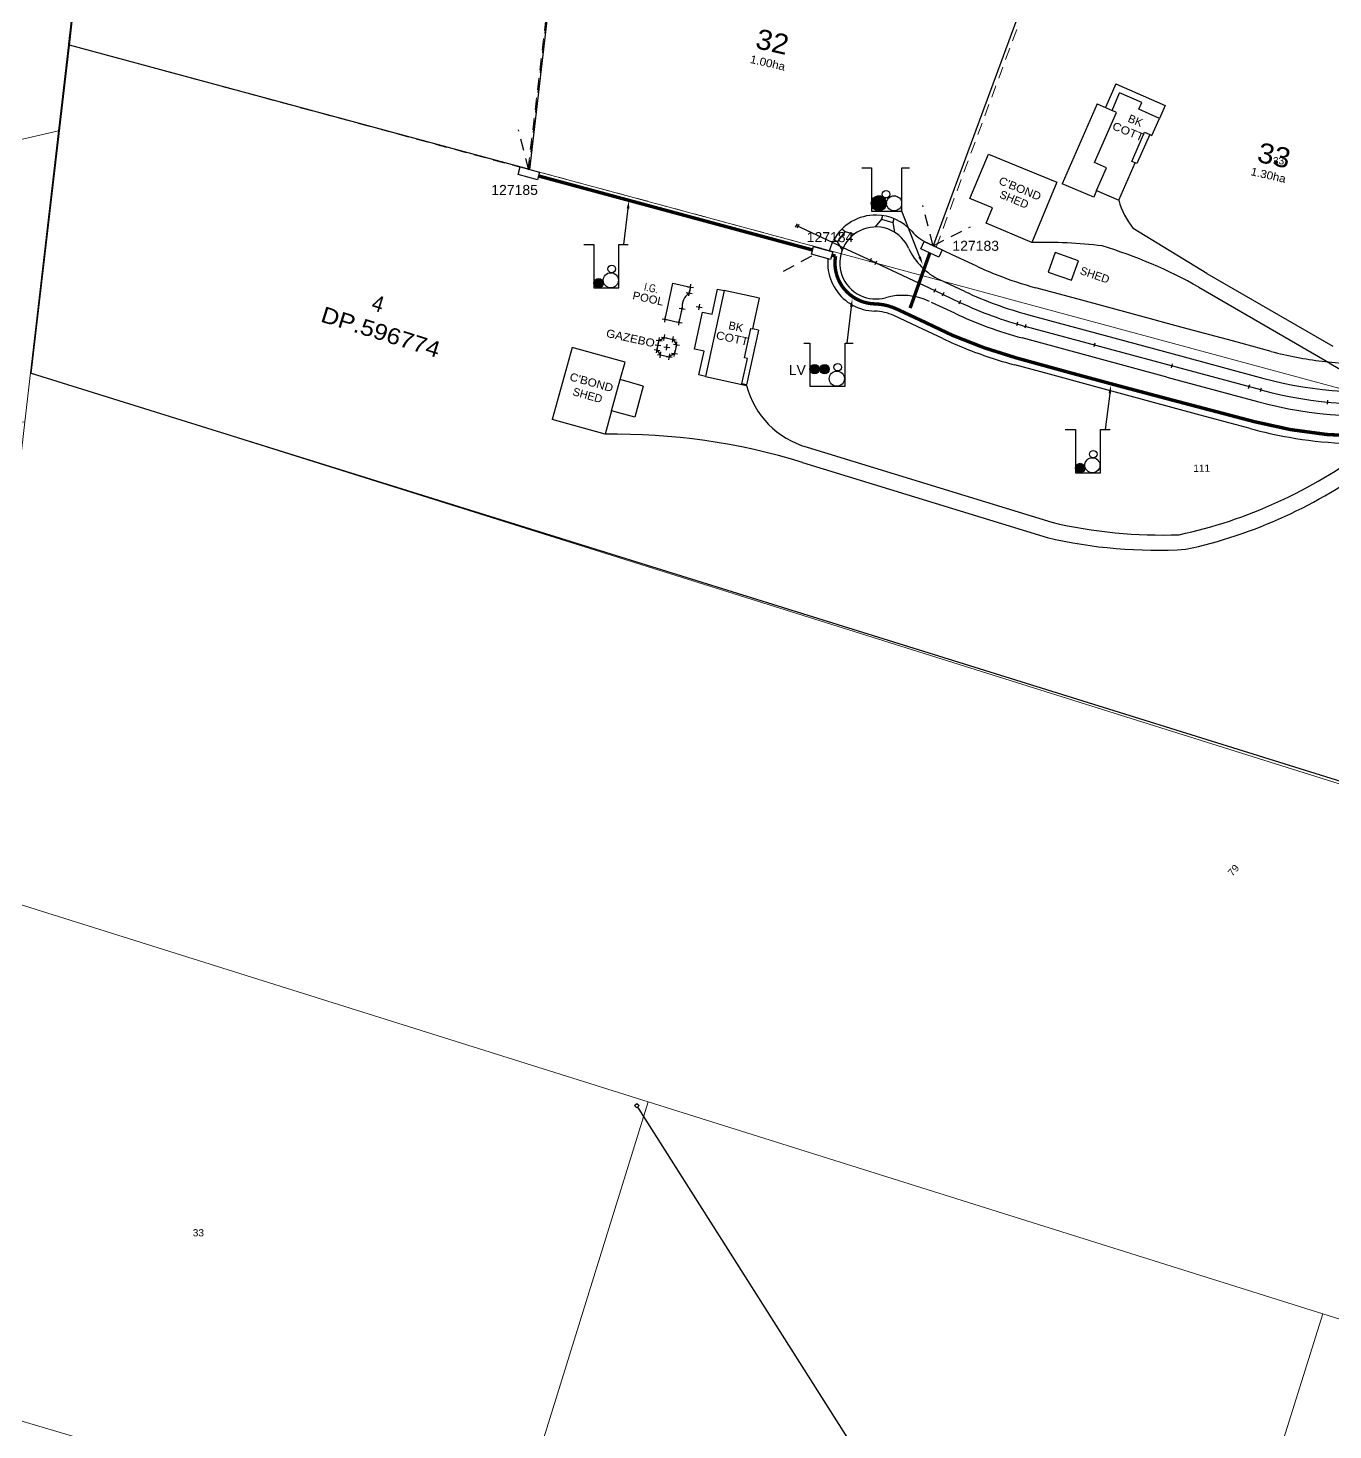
# Model space of a CAD drawing. Header units: metres. Extents: x 298182 to 303780, y 6252504 to 6254878.
# Drawn here: x 298952.4 to 299278.5, y 6253377.1 to 6253727.5 of the extents above; entities that cross this region are included whole.
import ezdxf
from ezdxf import colors
from ezdxf.entities.mleader import LeaderData, LeaderLine
from ezdxf.enums import TextEntityAlignment as Align
from ezdxf.math import Vec2, Vec3

# ---------------------------------------------------------------- set-up
doc = ezdxf.new("R2010")
doc.units = ezdxf.units.M
doc.linetypes.add('Dash', pattern=[5, 3, -2])
for name, color, linetype in [('_User Miscellaneous1', 7, 'Continuous'), ('_User Miscellaneous12', 7, 'Continuous'), ('_User Miscellaneous2', 7, 'Continuous'), ('_User Miscellaneous3', 7, 'Continuous'), ('_User Miscellaneous5', 7, 'Continuous'), ('_User Miscellaneous6', 7, 'Continuous'), ('_User Miscellaneous7', 7, 'Continuous'), ('_User Miscellaneous8', 7, 'Continuous'), ('_User Miscellaneous9', 7, 'Continuous'), ('Equip_LV_NEW', 7, 'Continuous'), ('Notes', 7, 'Continuous'), ('Services_SP_EXT', 7, 'Continuous'), ('Trench_SP_NEW', 7, 'Continuous'), ('UG_Details_SP_MISC', 7, 'Continuous')]:
    doc.layers.add(name, color=color, linetype=linetype)
doc.layers.add('Cadastre Developer_SP_EXT', color=7, linetype='Continuous', lineweight=5)
doc.layers.add('Cadastre Land Parcels_SP_EXT', color=7, linetype='Continuous', lineweight=5)
doc.styles.get("Standard").update_dxf_attribs({"font": 'arial.ttf'})
doc.linetypes.add('IE Trench HV', pattern='A,7,-0.2,["/",Standard,S=3,R=0,X=0.6,Y=-1.4],-2.5', length=9.7)

# ---------------------------------------------------------------- blocks, each defined once
blk = doc.blocks.new('CCP_EXT')
blk.add_wipeout([(0, 0.57), (0.57, 0), (0, -0.57), (-0.57, 0)])
blk.add_lwpolyline([(-0.57, 0), (0, 0.57), (0.57, 0), (0, -0.57), (-0.57, 0)])
at = {"flags": 1}
blk.add_attdef('Z', (0, 0), '', height=0.2, dxfattribs=at)
at = {"flags": 9}
for tag, p in [('CCP_TYPE', (0, 0)), ('CONSTRUCTED_VOLTAGE', (0, -0.2)), ('OPERATING_VOLTAGE', (0, -0.6)), ('ORIENTATION', (0, -0.8)), ('OWNED_BY', (0, -1)), ('STATE', (0, -1.8)), ('NO_PHASES', (0, -0.4)), ('USAGE', (0, -1.2)), ('LEGEND', (0, -1.4)), ('LIFE_SUPPORT', (0, -1.6)), ('NOTES', (0, -2))]:
    blk.add_attdef(tag, text='', height=0.2, dxfattribs=at).set_placement(p, align=Align.MIDDLE_LEFT)
blk = doc.blocks.new('*U122')
blk.add_wipeout([(3.89, 0.01), (0.75, -3.82), (-0.78, -2.56), (2.36, 1.27)])
at = {"lineweight": -3}
blk.add_lwpolyline([(3.89, 0.01), (0.75, -3.82), (-0.78, -2.56), (2.36, 1.27)], close=True, dxfattribs=at)
for tag, height, flags, p in [('ASSET_NUM', 2.5, 8, (2, 4)), ('STREET_CODE', 0.2, 9, (1.5, 2)), ('OWNED_BY', 0.2, 9, (1.5, 1.8)), ('OPERATED_BY', 0.2, 9, (1.5, 1.6)), ('STATE', 0.2, 9, (1.5, 1.2)), ('SUPPORT_TYPE', 0.2, 9, (1.5, 1)), ('SUBURB', 0.2, 9, (1.5, 0.2)), ('STREETNAME', 0.2, 9, (1.5, 0)), ('MAINTAINED_BY', 0.2, 9, (1.5, 1.4)), ('USAGE', 0.2, 9, (1.5, 0.8)), ('LEGEND', 0.2, 9, (1.5, 0.6)), ('PARENT', 0.2, 9, (1.5, 0.4)), ('Z', 0.2, 1, (1.5, -0.6)), ('LOCATION', 0.2, 9, (1.5, -0.2)), ('NOTES', 0.2, 9, (1.5, -0.4))]:
    blk.add_attdef(tag, text='', height=height, dxfattribs=dict(flags=flags)).set_placement(p, align=Align.MIDDLE_LEFT)
blk = doc.blocks.new('*U123')
blk.add_wipeout([(3.86, -0.46), (0.28, -3.88), (-1.09, -2.45), (2.49, 0.97)])
at = {"lineweight": -3}
blk.add_lwpolyline([(3.86, -0.46), (0.28, -3.88), (-1.09, -2.45), (2.49, 0.97)], close=True, dxfattribs=at)
for tag, height, flags, p in [('ASSET_NUM', 2.5, 8, (2, 4)), ('STREET_CODE', 0.2, 9, (1.5, 2)), ('OWNED_BY', 0.2, 9, (1.5, 1.8)), ('OPERATED_BY', 0.2, 9, (1.5, 1.6)), ('STATE', 0.2, 9, (1.5, 1.2)), ('SUPPORT_TYPE', 0.2, 9, (1.5, 1)), ('SUBURB', 0.2, 9, (1.5, 0.2)), ('STREETNAME', 0.2, 9, (1.5, 0)), ('MAINTAINED_BY', 0.2, 9, (1.5, 1.4)), ('USAGE', 0.2, 9, (1.5, 0.8)), ('LEGEND', 0.2, 9, (1.5, 0.6)), ('PARENT', 0.2, 9, (1.5, 0.4)), ('Z', 0.2, 1, (1.5, -0.6)), ('LOCATION', 0.2, 9, (1.5, -0.2)), ('NOTES', 0.2, 9, (1.5, -0.4))]:
    blk.add_attdef(tag, text='', height=height, dxfattribs=dict(flags=flags)).set_placement(p, align=Align.MIDDLE_LEFT)
blk = doc.blocks.new('*U124')
blk.add_wipeout([(0.39, 3.87), (3.87, 0.35), (2.47, -1.04), (-1.02, 2.48)])
at = {"lineweight": -3}
blk.add_lwpolyline([(0.39, 3.87), (3.87, 0.35), (2.47, -1.04), (-1.02, 2.48)], close=True, dxfattribs=at)
for tag, height, flags, p in [('ASSET_NUM', 2.5, 8, (2, 4)), ('STREET_CODE', 0.2, 9, (1.5, 2)), ('OWNED_BY', 0.2, 9, (1.5, 1.8)), ('OPERATED_BY', 0.2, 9, (1.5, 1.6)), ('STATE', 0.2, 9, (1.5, 1.2)), ('SUPPORT_TYPE', 0.2, 9, (1.5, 1)), ('SUBURB', 0.2, 9, (1.5, 0.2)), ('STREETNAME', 0.2, 9, (1.5, 0)), ('MAINTAINED_BY', 0.2, 9, (1.5, 1.4)), ('USAGE', 0.2, 9, (1.5, 0.8)), ('LEGEND', 0.2, 9, (1.5, 0.6)), ('PARENT', 0.2, 9, (1.5, 0.4)), ('Z', 0.2, 1, (1.5, -0.6)), ('LOCATION', 0.2, 9, (1.5, -0.2)), ('NOTES', 0.2, 9, (1.5, -0.4))]:
    blk.add_attdef(tag, text='', height=height, dxfattribs=dict(flags=flags)).set_placement(p, align=Align.MIDDLE_LEFT)

msp = doc.modelspace()

# ---------------------------------------------------------------- hatches: boundary and pattern name
at = {"layer": '_User Miscellaneous1', "linetype": 'Continuous'}
h = msp.add_hatch(color=256, dxfattribs=at)
h.dxf.hatch_style = 1
h.paths.add_polyline_path([(299166.92467, 6253683.66022, 1), (299163.14231, 6253683.66022, 1)])
at = {"layer": 'UG_Details_SP_MISC'}
for points in [[(299096.18435, 6253663.74336, 1), (299093.82971, 6253663.74336, 1)], [(299150.16912, 6253642.21134, 1), (299147.81448, 6253642.21134, 1)], [(299152.64976, 6253642.21134, 1), (299150.29513, 6253642.21134, 1)], [(299214.16553, 6253617.50963, 1), (299216.52017, 6253617.50963, 1)]]:
    msp.add_hatch(color=256, dxfattribs=at).paths.add_polyline_path(points)

# ---------------------------------------------------------------- linework, layer by layer
at = {"layer": '_User Miscellaneous1', "color": 7, "linetype": 'Continuous'}
for p, q in [((298962.768, 6253723.23259), (298972.3081, 6253805.24961)), ((299077.83415, 6253692.12861), (299087.83585, 6253778.89358)), ((299207.60562, 6253751.56979), (299175.85461, 6253665.60073)), ((298953.2279, 6253641.21558), (298962.768, 6253723.23259)), ((298953.2279, 6253641.21558), (299067.84685, 6253605.48854)), ((299067.84685, 6253605.48854), (299185.01578, 6253568.96667)), ((299185.01578, 6253568.96667), (299284.41496, 6253537.98368))]:
    msp.add_line(p, q, dxfattribs=at)
at = {"layer": '_User Miscellaneous2', "color": 7, "linetype": 'Continuous'}
msp.add_line((299077.84124, 6253692.12669), (298962.768, 6253723.23259), dxfattribs=at)
at = {"layer": '_User Miscellaneous3', "linetype": 'Continuous'}
for p, q in [((299153.63053, 6253674.30755), (299153.20592, 6253673.40218)), ((299183.23507, 6253670.91611), (299177.15071, 6253673.76964)), ((299189.51183, 6253667.97235), (299183.23507, 6253670.91611)), ((299215.78109, 6253659.45504), (299204.24182, 6253662.57426)), ((299228.33068, 6253656.06271), (299215.78109, 6253659.45504)), ((299174.74277, 6253652.80863), (299168.7831, 6253655.60367)), ((299240.88026, 6253652.67038), (299228.33068, 6253656.06271)), ((299181.01953, 6253649.86486), (299174.74277, 6253652.80863)), ((299253.42985, 6253649.27805), (299240.88026, 6253652.67038)), ((299263.08338, 6253646.66857), (299253.42985, 6253649.27805)), ((299207.66607, 6253640.93083), (299199.02285, 6253643.26721)), ((299220.21565, 6253637.5385), (299207.66607, 6253640.93083)), ((299232.76524, 6253634.14617), (299220.21565, 6253637.5385)), ((299245.31482, 6253630.75384), (299232.76524, 6253634.14617)), ((299257.86441, 6253627.36151), (299245.31482, 6253630.75384))]:
    msp.add_line(p, q, dxfattribs=at)
for centre, radius, start, end in [((299164.27038, 6253668.73211), 12, 89.2437155, 151.3141434), ((299164.27038, 6253668.73211), 12, 41.4972325, 89.2437155), ((299182.24608, 6253684.63413), 12, 221.4972325, 244.8737134), ((299164.30462, 6253668.74557), 12.036, 157.2388594, 213.3483458), ((299227.72716, 6253749.45601), 90, 244.8737134, 248.5074624), ((299227.72716, 6253749.45601), 90, 248.5074624, 254.8736605), ((299164.27038, 6253668.73211), 12, 213.3845715, 268.6088735), ((299163.68772, 6253644.73919), 12, 64.8737134, 88.6088735), ((299227.72716, 6253749.45601), 110, 244.8737134, 248.1023414), ((299227.72716, 6253749.45601), 110, 248.1023414, 254.8736605), ((299286.56872, 6253733.55032), 90, 254.8736605, 263.1497175), ((299286.93669, 6253737.54816), 94.01326, 263.2176742, 271.1405916), ((299286.56872, 6253733.55032), 110, 254.8736605, 260.0823675), ((299286.56872, 6253733.55032), 110, 260.0823675, 266.8536874)]:
    msp.add_arc(centre, radius, start, end, dxfattribs=at)
at = {"layer": '_User Miscellaneous6', "color": 252, "linetype": 'Continuous'}
for p, q in [((299224.24193, 6253713.50908), (299221.69642, 6253707.59334)), ((299224.24193, 6253713.50908), (299236.57881, 6253708.09756)), ((299223.31738, 6253706.88231), (299225.21465, 6253711.29156)), ((299230.76423, 6253708.85726), (299225.21465, 6253711.29156)), ((299219.61024, 6253708.50843), (299210.84567, 6253688.52745)), ((299218.94889, 6253693.87123), (299224.44012, 6253706.38983)), ((299219.61024, 6253708.50843), (299223.31738, 6253706.88231)), ((299224.44012, 6253706.38983), (299223.31738, 6253706.88231)), ((299230.0251, 6253707.17224), (299230.76423, 6253708.85726)), ((299235.1809, 6253704.91068), (299230.0251, 6253707.17224)), ((299236.57881, 6253708.09756), (299235.1809, 6253704.91068)), ((299233.29291, 6253700.60655), (299235.1809, 6253704.91068)), ((299228.25758, 6253694.15591), (299231.44305, 6253701.41798)), ((299232.72513, 6253700.85561), (299229.53966, 6253693.59354)), ((299231.44305, 6253701.41798), (299232.72513, 6253700.85561)), ((299232.72513, 6253700.85561), (299233.29291, 6253700.60655)), ((299187.77421, 6253684.87377), (299192.4651, 6253695.99494)), ((299192.4651, 6253695.99494), (299209.54193, 6253688.92219)), ((299221.9343, 6253692.56169), (299218.94889, 6253693.87123)), ((299219.44377, 6253686.88391), (299221.9343, 6253692.56169)), ((299224.9936, 6253684.4495), (299229.09093, 6253693.79037)), ((299229.09093, 6253693.79037), (299228.25758, 6253694.15591)), ((299229.53966, 6253693.59354), (299229.09093, 6253693.79037)), ((299209.54193, 6253688.92219), (299203.2786, 6253673.88659)), ((299218.74419, 6253685.21231), (299210.84567, 6253688.52745)), ((299193.47709, 6253682.57918), (299187.77421, 6253684.87377)), ((299219.44377, 6253686.88391), (299218.74419, 6253685.21231)), ((299219.44377, 6253686.88391), (299224.9936, 6253684.4495)), ((299191.8448, 6253678.70934), (299193.47709, 6253682.57918)), ((299203.2786, 6253673.88659), (299191.8448, 6253678.70934)), ((299209.09126, 6253671.34049), (299207.34846, 6253666.49197)), ((299214.95153, 6253669.33809), (299209.09126, 6253671.34049)), ((299213.20873, 6253664.48957), (299214.95153, 6253669.33809)), ((299111.6207, 6253654.69094), (299113.58398, 6253663.67902)), ((299113.58398, 6253663.67902), (299117.98032, 6253662.71872)), ((299117.87549, 6253661.97608), (299118.08515, 6253663.46136)), ((299207.34846, 6253666.49197), (299213.20873, 6253664.48957)), ((299116.91758, 6253661.3581), (299118.40286, 6253661.14844)), ((299117.23768, 6253662.82355), (299118.72296, 6253662.61389)), ((299117.55539, 6253660.51063), (299117.76505, 6253661.99591)), ((299117.98032, 6253662.71872), (299117.66022, 6253661.25327)), ((299126.3905, 6253661.85859), (299121.70584, 6253640.41183)), ((299123.35484, 6253655.92733), (299124.72978, 6253662.22192)), ((299124.72978, 6253662.22192), (299126.3905, 6253661.85859)), ((299135.19286, 6253659.93542), (299126.3905, 6253661.85859)), ((299133.52834, 6253652.3151), (299135.19286, 6253659.93542)), ((299115.13777, 6253653.9227), (299115.88467, 6253657.34208)), ((299115.14203, 6253657.44691), (299116.62731, 6253657.23725)), ((299115.77984, 6253656.59944), (299115.9895, 6253658.08472)), ((299119.00416, 6253647.25602), (299121.01012, 6253656.43949)), ((299119.417, 6253657.86483), (299120.90227, 6253657.65517)), ((299120.05481, 6253657.01737), (299120.26447, 6253658.50264)), ((299121.01012, 6253656.43949), (299123.35484, 6253655.92733)), ((299110.87806, 6253654.79577), (299112.36333, 6253654.58612)), ((299111.51587, 6253653.94831), (299111.72552, 6253655.43358)), ((299111.6207, 6253654.69094), (299115.13777, 6253653.9227)), ((299114.39513, 6253654.02753), (299115.88041, 6253653.81787)), ((299115.03294, 6253653.18006), (299115.2426, 6253654.66534)), ((299109.36896, 6253649.48025), (299110.85424, 6253649.27059)), ((299109.59944, 6253647.0307), (299110.1116, 6253649.37542)), ((299110.00677, 6253648.63278), (299110.21643, 6253650.11806)), ((299110.1116, 6253649.37542), (299111.42773, 6253650.15246)), ((299110.6851, 6253650.25729), (299112.17037, 6253650.04763)), ((299111.3229, 6253649.40982), (299111.53256, 6253650.89509)), ((299111.42773, 6253650.15246), (299113.61614, 6253649.67444)), ((299112.8735, 6253649.77927), (299114.35877, 6253649.56961)), ((299113.51131, 6253648.9318), (299113.72096, 6253650.41708)), ((299113.61614, 6253649.67444), (299114.47133, 6253648.34123)), ((299131.43508, 6253645.07502), (299133.03985, 6253652.4218)), ((299134.98401, 6253651.99713), (299131.99214, 6253638.30008)), ((299133.03985, 6253652.4218), (299133.52834, 6253652.3151)), ((299134.98401, 6253651.99713), (299133.52834, 6253652.3151)), ((299088.42921, 6253647.64947), (299083.43946, 6253629.6021)), ((299101.60903, 6253643.98413), (299088.42921, 6253647.64947)), ((299108.8568, 6253647.13553), (299110.34208, 6253646.92588)), ((299109.11288, 6253648.30789), (299110.59816, 6253648.09823)), ((299109.49461, 6253646.28807), (299109.70427, 6253647.77334)), ((299110.4717, 6253645.77565), (299109.59944, 6253647.0307)), ((299109.72907, 6253645.88048), (299111.21434, 6253645.67082)), ((299109.75069, 6253647.46042), (299109.96035, 6253648.9457)), ((299110.36688, 6253645.03301), (299110.57653, 6253646.51829)), ((299111.30128, 6253647.82988), (299112.78656, 6253647.62022)), ((299111.93909, 6253646.98241), (299112.14875, 6253648.46769)), ((299112.55528, 6253644.555), (299112.76493, 6253646.04028)), ((299113.99331, 6253646.15283), (299112.6601, 6253645.29764)), ((299113.25068, 6253646.25766), (299114.73595, 6253646.048)), ((299113.72869, 6253648.44606), (299115.21397, 6253648.2364)), ((299113.88848, 6253645.41019), (299114.09814, 6253646.89547)), ((299114.47133, 6253648.34123), (299113.99331, 6253646.15283)), ((299114.3665, 6253647.59859), (299114.57616, 6253649.08387)), ((299121.34888, 6253646.74386), (299119.00416, 6253647.25602)), ((299120.045, 6253640.77461), (299121.34888, 6253646.74386)), ((299100.40151, 6253639.59729), (299101.60903, 6253643.98413)), ((299110.4717, 6253645.77565), (299112.6601, 6253645.29764)), ((299111.91747, 6253645.40247), (299113.40274, 6253645.19281)), ((299130.82955, 6253638.55403), (299132.21665, 6253644.9043)), ((299132.21665, 6253644.9043), (299131.43508, 6253645.07502)), ((299098.24637, 6253631.84784), (299100.40151, 6253639.59729)), ((299106.18213, 6253637.98968), (299100.40151, 6253639.59729)), ((299121.70584, 6253640.41183), (299120.045, 6253640.77461)), ((299121.70584, 6253640.41183), (299131.96397, 6253638.17112)), ((299106.18213, 6253637.98968), (299104.02699, 6253630.24023)), ((299131.99214, 6253638.30008), (299130.82955, 6253638.55403)), ((299131.96397, 6253638.17112), (299131.99214, 6253638.30008)), ((299098.24637, 6253631.84784), (299096.61928, 6253625.93676)), ((299104.02699, 6253630.24023), (299098.24637, 6253631.84784)), ((299096.61928, 6253625.93676), (299083.43946, 6253629.6021))]:
    msp.add_line(p, q, dxfattribs=at)
msp.add_arc((299120.15964, 6253657.76), 4.29535, 125.5835425, 185.5835424, dxfattribs=at)
at = {"layer": '_User Miscellaneous7', "color": 7, "linetype": 'Continuous'}
for p, q in [((299186.53953, 6253661.63473), (299180.26277, 6253664.57849)), ((299183.99184, 6253656.20248), (299178.22482, 6253658.90718)), ((299202.41518, 6253655.81679), (299238.60231, 6253646.03491)), ((299237.03662, 6253640.24279), (299200.84949, 6253650.02468)), ((299238.60231, 6253646.03491), (299261.25674, 6253639.9111)), ((299237.03662, 6253640.24279), (299259.69105, 6253634.11898))]:
    msp.add_line(p, q, dxfattribs=at)
for centre, radius, start, end in [((299164.27833, 6253668.76154), 9, 64.8747334, 244.8726945), ((299164.27833, 6253668.76154), 9, 24.3379115, 64.8747334), ((299187.0566, 6253679.06447), 16, 204.3379115, 244.8737134), ((299164.27833, 6253668.76154), 9, 244.8726945, 285.4095154), ((299170.92124, 6253644.66026), 16, 64.8737134, 105.4095154), ((299227.72716, 6253749.45601), 97, 244.8737134, 254.8736605), ((299227.72716, 6253749.45601), 103, 244.8737134, 254.8736605), ((299286.56872, 6253733.55032), 97, 254.8736605, 278.3423995), ((299286.56872, 6253733.55032), 103, 254.8736605, 278.3423995)]:
    msp.add_arc(centre, radius, start, end, dxfattribs=at)
at = {"layer": '_User Miscellaneous8', "color": 252, "linetype": 'Continuous'}
for p, q in [((299165.67392, 6253679.67265), (299164.12106, 6253677.76017)), ((299165.92917, 6253680.61691), (299165.67392, 6253679.67265)), ((299165.67392, 6253679.67265), (299168.56998, 6253678.88981)), ((299168.82523, 6253679.83407), (299168.56998, 6253678.88981)), ((299168.56998, 6253678.88981), (299168.94782, 6253676.45543)), ((299247.03118, 6253666.16859), (299228.63477, 6253677.40774)), ((299154.65071, 6253674.08215), (299153.85243, 6253674.68748)), ((299156.62187, 6253676.65955), (299154.65071, 6253674.08215)), ((299154.65071, 6253674.08215), (299155.87866, 6253671.99348)), ((299155.82883, 6253677.2609), (299156.62187, 6253676.65955)), ((299156.62187, 6253676.65955), (299158.89976, 6253675.97756)), ((299247.03118, 6253666.16859), (299278.52226, 6253647.95732)), ((299245.02872, 6253662.70591), (299276.5198, 6253644.49464)), ((299147.12386, 6253622.75033), (299208.27051, 6253603.95319)), ((299145.9485, 6253618.92692), (299207.09514, 6253600.12977))]:
    msp.add_line(p, q, dxfattribs=at)
for centre, radius, start, end in [((299244.22729, 6253689.93264), 20, 195.9118044, 218.7736535), ((299206.15202, 6253553.92099), 120, 82.9746835, 91.3720865), ((299186.16245, 6253558.1365), 120, 60.6231155, 73.2086285), ((299350.47955, 6253763.36413), 140, 238.1104175, 252.8625284), ((299152.89871, 6253643.58958), 21.62459, 194.5111954, 254.5111955), ((299099.04803, 6253465.9552), 160, 72.9546845, 90.8697644), ((299214.86874, 6253718.16432), 120, 282.1212835, 307.0070335), ((299216.53159, 6253714.52634), 120, 282.1212835, 307.0070335), ((299235.75904, 6253720.76235), 120, 256.7576084, 272.0571265), ((299234.41474, 6253716.97856), 120, 256.8404595, 273.4946574)]:
    msp.add_arc(centre, radius, start, end, dxfattribs=at)
at = {"layer": '_User Miscellaneous9', "color": 252, "linetype": 'Continuous'}
for p, q in [((299144.59304, 6253678.5829), (299144.16541, 6253677.67894)), ((299153.41867, 6253673.85466), (299144.37914, 6253678.13096)), ((299145.0481, 6253678.36762), (299144.62047, 6253677.46367)), ((299156.12997, 6253672.58307), (299153.41867, 6253673.85466)), ((299156.34213, 6253673.03583), (299155.91751, 6253672.13046)), ((299164.27833, 6253668.76154), (299156.12997, 6253672.58307)), ((299163.14058, 6253669.8474), (299162.71597, 6253668.94202)), ((299164.4905, 6253669.2143), (299164.06588, 6253668.30892)), ((299164.27833, 6253668.76154), (299178.98892, 6253661.86237)), ((299179.20101, 6253662.31515), (299178.7764, 6253661.40978)), ((299178.98892, 6253661.86237), (299185.26568, 6253658.9186)), ((299181.24806, 6253661.3551), (299180.82345, 6253660.44973)), ((299185.47797, 6253659.3713), (299185.05336, 6253658.46593)), ((299199.7275, 6253653.97686), (299199.44609, 6253653.01727)), ((299201.7626, 6253653.40347), (299201.50165, 6253652.43812)), ((299260.47389, 6253637.01504), (299201.63233, 6253652.92074)), ((299219.01828, 6253648.73902), (299218.75733, 6253647.77367)), ((299238.32533, 6253643.52005), (299238.06439, 6253642.5547)), ((299257.63239, 6253638.30109), (299257.37144, 6253637.33573)), ((299260.60471, 6253637.49763), (299260.34376, 6253636.53227)), ((299277.15115, 6253634.497), (299277.0565, 6253633.50149))]:
    msp.add_line(p, q, dxfattribs=at)
for centre, start, end in [((299227.72716, 6253749.45601), 244.8737134, 254.8736605), ((299286.56872, 6253733.55032), 254.8736605, 278.3423995)]:
    msp.add_arc(centre, 100, start, end, dxfattribs=at)
at = {"layer": 'Cadastre Developer_SP_EXT', "linetype": 'Dash'}
msp.add_lwpolyline([(298972.03805, 6253805.25001), (298962.52904, 6253723.28697), (299077.34889, 6253692.13828), (299087.69853, 6253778.87858), (298972.03805, 6253805.25001)], close=True, dxfattribs=at)
for points in [[(299179.3722, 6253672.72777), (299208.46341, 6253751.31452), (299087.69853, 6253778.87858), (299077.6042, 6253692.19104)], [(299080.23899, 6253691.47581), (299152.69462, 6253671.89468)]]:
    msp.add_lwpolyline(points, dxfattribs=at)
at = {"layer": 'Cadastre Land Parcels_SP_EXT', "linetype": 'Continuous'}
msp.add_lwpolyline([(298789.11001, 6253662.27997), (298960.03602, 6253701.82303), (298962.52903, 6253723.28698), (298972.03803, 6253805.25002), (298974.36401, 6253825.28898), (298977.67498, 6253851.72499), (298977.67498, 6253851.72499), (298926.413, 6253859.364)], dxfattribs=at)
at = {"layer": 'Cadastre Land Parcels_SP_EXT', "color": 0, "linetype": 'Continuous'}
for points in [[(299080.22114, 6253691.48066), (299619.03904, 6253545.86499), (299619.62204, 6253550.44601), (299310.47501, 6253633.89304), (299334.36404, 6253722.63703), (298972.03803, 6253805.25002), (298962.54497, 6253723.42443)], [(299618.95635, 6253545.23835), (299619.03904, 6253545.86499), (299080.22114, 6253691.48066)]]:
    msp.add_lwpolyline(points, dxfattribs=at)
at = {"layer": 'Cadastre Land Parcels_SP_EXT', "linetype": 'Continuous'}
for points in [[(298953.03398, 6253641.27297), (298960.03602, 6253701.82303), (298789.11001, 6253662.27997), (298788.84599, 6253660.61101), (298782.35698, 6253615.03297), (298951.61597, 6253629.08801), (298953.03398, 6253641.27297)], [(299284.35099, 6253537.21803), (298953.03398, 6253641.27297), (298951.61597, 6253629.08801), (298943.70102, 6253560.16304), (298938.182, 6253512.23297), (299107.41201, 6253459.08597), (299276.01902, 6253406.1), (299513.48704, 6253331.52404), (299604.03301, 6253436.88198), (299284.35099, 6253537.21803)], [(299107.41201, 6253459.08597), (298938.182, 6253512.23297), (298937.02899, 6253502.196), (298928.03602, 6253423.88304), (298923.84702, 6253387.27703), (299049.14296, 6253350.09801), (299071.49199, 6253343.48702), (299107.41201, 6253459.08597)], [(299276.01902, 6253406.1), (299107.41201, 6253459.08597), (299071.49199, 6253343.48702), (299174.52104, 6253312.98002), (299324.23997, 6253268.63899), (299444.23798, 6253249.64898), (299444.44697, 6253251.11998), (299447.20198, 6253254.36497), (299325.417, 6253273.63499), (299242.20503, 6253298.28297), (299276.01902, 6253406.1)]]:
    msp.add_lwpolyline(points, close=True, dxfattribs=at)
at = {"layer": 'Services_SP_EXT'}
msp.add_lwpolyline([(299195.82182, 6253314.2407), (299104.56316, 6253458.14541)], dxfattribs=at)
at = {"layer": 'Trench_SP_NEW', "linetype": 'IE Trench HV', "const_width": 0.85, "flags": 128}
msp.add_lwpolyline([(299079.96341, 6253690.52479), (299154.21761, 6253670.4589)], dxfattribs=at)
msp.add_lwpolyline([(299620.48444, 6253546.47856), (299327.39698, 6253625.70419, 0.083823178), (299310.82717, 6253627.31232, 0.016472079), (299295.36703, 6253625.70728, -0.082572032), (299258.91365, 6253629.09017), (299238.34899, 6253634.50153, -0.003349362), (299199.45896, 6253645.01405, -0.051751011), (299175.835, 6253654.28887, 0.051751011)], format="xyb", dxfattribs=at)
at = {"layer": 'UG_Details_SP_MISC'}
for points in [[(299160.76187, 6253692.51273), (299163.16232, 6253692.51273), (299163.16232, 6253681.73093), (299170.81996, 6253681.73093), (299170.81996, 6253692.51273), (299172.71402, 6253692.51273)], [(299091.28044, 6253673.33858), (299093.8151, 6253673.33858), (299093.8151, 6253662.55678), (299100.05221, 6253662.55678), (299100.05221, 6253673.33858), (299102.37768, 6253673.33858)], [(299146.27165, 6253648.75089), (299147.80186, 6253648.75089), (299147.80186, 6253637.96909), (299156.63644, 6253637.96909), (299156.63644, 6253648.75089), (299158.60319, 6253648.75089)], [(299211.61626, 6253627.10485), (299214.15092, 6253627.10485), (299214.15092, 6253616.32305), (299220.42524, 6253616.32305), (299220.42524, 6253627.10485), (299222.83328, 6253627.10485)]]:
    msp.add_lwpolyline(points, dxfattribs=at)
for centre, radius in [((299165.04888, 6253683.67106), 1.89118), ((299166.82975, 6253685.94988), 0.94559), ((299168.84586, 6253683.67106), 1.89118), ((299098.29348, 6253667.26675), 0.94559), ((299095.00703, 6253663.74336), 1.17732), ((299098.06256, 6253664.43518), 1.89118), ((299148.9918, 6253642.21134), 1.17732), ((299151.47245, 6253642.21134), 1.17732), ((299154.7589, 6253642.71097), 0.94559), ((299154.52797, 6253639.84748), 1.89118), ((299218.6293, 6253620.97578), 0.94559), ((299215.34285, 6253617.50963), 1.17732), ((299218.39838, 6253618.20144), 1.89118)]:
    msp.add_circle(centre, radius, dxfattribs=at)

# ---------------------------------------------------------------- texts
at = {"layer": '_User Miscellaneous12'}
msp.add_text('LV', height=2.5, dxfattribs=at).set_placement((299144.65749, 6253643.27087), align=Align.TOP_CENTER)
at = {"layer": '_User Miscellaneous5', "color": 252}
for s, height, rotation, width, p, p2 in [('32', 5, 347.1486969, 1.045764, (299133.92734, 6253722.53453), (299141.84881, 6253720.72735)), ('1.00ha', 2, 347.1486981, 1.041459, (299132.70248, 6253718.79677), (299141.37954, 6253716.81721)), ('33', 5, 347.1486969, 1.045764, (299259.30786, 6253694.12572), (299267.22933, 6253692.31855)), ('1.30ha', 2, 347.1486982, 1.041459, (299257.81793, 6253690.74039), (299266.49499, 6253688.76084)), ('4', 4, 342.68762, 0.884877, (299037.9901, 6253657.10227), (299040.61552, 6253656.28392)), ('DP.596774', 4, 342.6876111, 1.099715, (299025.29806, 6253654.16864), (299054.65498, 6253645.01801))]:
    msp.add_text(s, height=height, rotation=rotation, dxfattribs=dict(at, width=width)).set_placement(p, p2, align=Align.FIT)
at = {"layer": '_User Miscellaneous6', "color": 252}
for s, rotation, width, p, p2 in [('BK', 337.5020695, 0.986008, (299227.08351, 6253704.12921), (299230.47882, 6253702.72297)), ('COTT', 337.5020617, 1.078328, (299223.17472, 6253702.2504), (299230.75065, 6253699.11267)), ("C'BOND", 337.5020635, 1.04721, (299194.79359, 6253688.56756), (299205.0719, 6253684.31057)), ('SHED', 337.5020605, 0.969389, (299194.98794, 6253685.16435), (299201.94024, 6253682.28491)), ('SHED', 341.1350896, 0.969389, (299215.13807, 6253666.03201), (299222.25885, 6253663.59889)), ('I.G.', 347.6753729, 0.782977, (299106.22714, 6253661.90974), (299109.6709, 6253661.15733)), ('POOL', 347.6753716, 1.011079, (299103.35157, 6253659.74417), (299111.02066, 6253658.06859)), ('BK', 347.6753678, 0.986008, (299127.31709, 6253652.26735), (299130.90739, 6253651.48292)), ('GAZEBO', 347.6753752, 1.060639, (299096.7345, 6253650.31886), (299108.79989, 6253647.68275)), ('COTT', 347.6753767, 1.078328, (299124.19879, 6253649.82173), (299132.20982, 6253648.07144)), ("C'BOND", 344.4587311, 1.04721, (299087.60482, 6253639.45979), (299098.32306, 6253636.47904)), ('SHED', 344.4587262, 0.969389, (299088.37057, 6253635.7454), (299095.62044, 6253633.72921))]:
    msp.add_text(s, height=2, rotation=rotation, dxfattribs=dict(at, width=width)).set_placement(p, p2, align=Align.FIT)
at = {"layer": 'Cadastre Developer_SP_EXT'}
msp.add_text('33', height=1.8, dxfattribs=at).set_placement((299263.52387, 6253693.41075))
at = {"layer": 'Cadastre Land Parcels_SP_EXT'}
for s, rotation, p in [('111', 0.481269, (299243.64201, 6253616.54883)), ('79', 49.323418, (299253.42063, 6253515.32842))]:
    msp.add_text(s, height=1.8, rotation=rotation, dxfattribs=at).set_placement(p)
msp.add_text('33', height=1.8, dxfattribs=at).set_placement((298993.59157, 6253425.46569))

# ---------------------------------------------------------------- leaders
at = {"layer": '_User Miscellaneous1', "linetype": 'Continuous'}
ml = msp.add_multileader_mtext('Standard', dxfattribs=at)
ml.set_content('', color=256)
ml.set_leader_properties()
ml.build(insert=Vec2(0, 0))
ml.multileader.update_dxf_attribs({"arrow_head_size": 2})
ctx = ml.context
ctx.base_point, ctx.arrow_head_size, ctx.plane_origin = Vec3(299101.50449, 6253673.33858), 2, Vec3(299114.19135, 6253666.64049)
notes = []
notes.append((ctx, [(1, (1, 1, 0), (299101.21495, 6253673.33858), (1, 0), 0.28954, [(0, [(299102.59128, 6253684.36673)], 0, [])])]))
ctx.mtext.insert, ctx.mtext.flow_direction = Vec3(299103.50449, 6253675.33858), 5
ml = msp.add_multileader_mtext('Standard', dxfattribs=at)
ml.set_content('', color=256)
ml.set_leader_properties()
ml.build(insert=Vec2(0, 0))
ml.multileader.update_dxf_attribs({"arrow_head_size": 2})
ctx = ml.context
ctx.base_point, ctx.arrow_head_size, ctx.plane_origin = Vec3(299157.31309, 6253648.75089), 2, Vec3(299169.99995, 6253642.05279)
notes.append((ctx, [(1, (1, 1, 0), (299157.02355, 6253648.75089), (1, 0), 0.28954, [(0, [(299158.39988, 6253659.77904)], 0, [])])]))
ctx.mtext.insert, ctx.mtext.flow_direction = Vec3(299159.31309, 6253650.75089), 5
ml = msp.add_multileader_mtext('Standard', dxfattribs=at)
ml.set_content('', color=256)
ml.set_leader_properties()
ml.build(insert=Vec2(0, 0))
ml.multileader.update_dxf_attribs({"arrow_head_size": 2})
ctx = ml.context
ctx.base_point, ctx.arrow_head_size, ctx.plane_origin = Vec3(299221.9188, 6253627.10485), 2, Vec3(299234.60567, 6253620.40675)
notes.append((ctx, [(1, (1, 1, 0), (299221.62926, 6253627.10485), (1, 0), 0.28954, [(0, [(299223.00559, 6253638.133)], 0, [])])]))
ctx.mtext.insert, ctx.mtext.flow_direction = Vec3(299223.9188, 6253629.10485), 5
for ctx, leaders in notes:
    for number, flags, end, landing, length, lines in leaders:
        leader = LeaderData()
        leader.index, (leader.has_last_leader_line, leader.has_dogleg_vector, leader.attachment_direction) = number, flags
        leader.last_leader_point, leader.dogleg_vector, leader.dogleg_length = Vec3(end), Vec3(landing), length
        for number, points, colour, breaks in lines:
            line = LeaderLine()
            line.index, line.vertices, line.color, line.breaks = number, Vec3.list(points), colors.encode_raw_color(colour), breaks
            leader.lines.append(line)
        ctx.leaders.append(leader)

# ---------------------------------------------------------------- next in the draw order: block references
at = {"layer": 'Equip_LV_NEW'}
ref = msp.add_blockref('*U124', (299078.10142, 6253693.11298), dxfattribs=dict(at, rotation=210.1163740367476))
ref.add_attrib('ASSET_NUM', '127185', dxfattribs={"layer": '0', "height": 2.5}).set_placement((299068.18921, 6253687.01761), align=Align.MIDDLE_LEFT)
ref = msp.add_blockref('*U123', (299150.33001, 6253669.31363), dxfattribs=dict(at, rotation=121.2270621607078))
ref.add_attrib('ASSET_NUM', '127184', dxfattribs={"layer": '0', "height": 2.5}).set_placement((299147.0102, 6253675.21989), align=Align.MIDDLE_LEFT)
ref = msp.add_blockref('*U122', (299179.05067, 6253674.00517), dxfattribs=dict(at, rotation=284.2449345357545))
ref.add_attrib('ASSET_NUM', '127183', dxfattribs={"layer": '0', "height": 2.5}).set_placement((299183.41981, 6253673.05094), align=Align.MIDDLE_LEFT)
at = {"layer": 'Services_SP_EXT'}
msp.add_blockref('CCP_EXT', (299104.56317, 6253458.14543), dxfattribs=at)

# ---------------------------------------------------------------- next in the draw order: linework, layer by layer
at = {"layer": 'Notes', "linetype": 'Dash', "flags": 128}
for points in [[(299077.58272, 6253691.99501), (299074.96911, 6253702.05856)], [(299178.61756, 6253673.08169), (299176.00395, 6253683.14524)], [(299178.61756, 6253673.08169), (299187.92822, 6253677.82438)], [(299141.21554, 6253666.71375), (299149.04433, 6253670.94401)]]:
    msp.add_lwpolyline(points, dxfattribs=at)
at = {"layer": 'Trench_SP_NEW', "linetype": 'IE Trench HV', "const_width": 0.85, "flags": 128}
msp.add_lwpolyline([(299154.21761, 6253670.4589, 0.457601324), (299164.02275, 6253658.53512, -0.10393605), (299169.54741, 6253657.23335), (299175.835, 6253654.28887)], format="xyb", dxfattribs=at)
msp.add_lwpolyline([(299177.77682, 6253671.28905), (299172.85518, 6253657.47946)], dxfattribs=at)

# ---------------------------------------------------------------- next in the draw order: leaders
at = {"layer": '_User Miscellaneous1', "linetype": 'Continuous'}
ml = msp.add_multileader_mtext('Standard', dxfattribs=at)
ml.set_content('', color=256)
ml.set_leader_properties()
ml.build(insert=Vec2(0, 0))
ml.multileader.update_dxf_attribs({"arrow_head_size": 2})
ctx = ml.context
ctx.base_point, ctx.arrow_head_size, ctx.plane_origin = Vec3(299166.53043, 6253681.73093), 2, Vec3(299177.25985, 6253677.53084)
ctx.text_align_type = 2
notes = []
notes.append((ctx, [(0, (1, 1, 0), (299170.81996, 6253681.73093), (-1, 0), 0.28954, [(0, [(299175.9722, 6253668.38789)], 0, [])])]))
ctx.mtext.insert, ctx.mtext.alignment, ctx.mtext.flow_direction = Vec3(299168.53043, 6253683.73093), 3, 5
for ctx, leaders in notes:
    for number, flags, end, landing, length, lines in leaders:
        leader = LeaderData()
        leader.index, (leader.has_last_leader_line, leader.has_dogleg_vector, leader.attachment_direction) = number, flags
        leader.last_leader_point, leader.dogleg_vector, leader.dogleg_length = Vec3(end), Vec3(landing), length
        for number, points, colour, breaks in lines:
            line = LeaderLine()
            line.index, line.vertices, line.color, line.breaks = number, Vec3.list(points), colors.encode_raw_color(colour), breaks
            leader.lines.append(line)
        ctx.leaders.append(leader)

doc.saveas('drawing.dxf')
